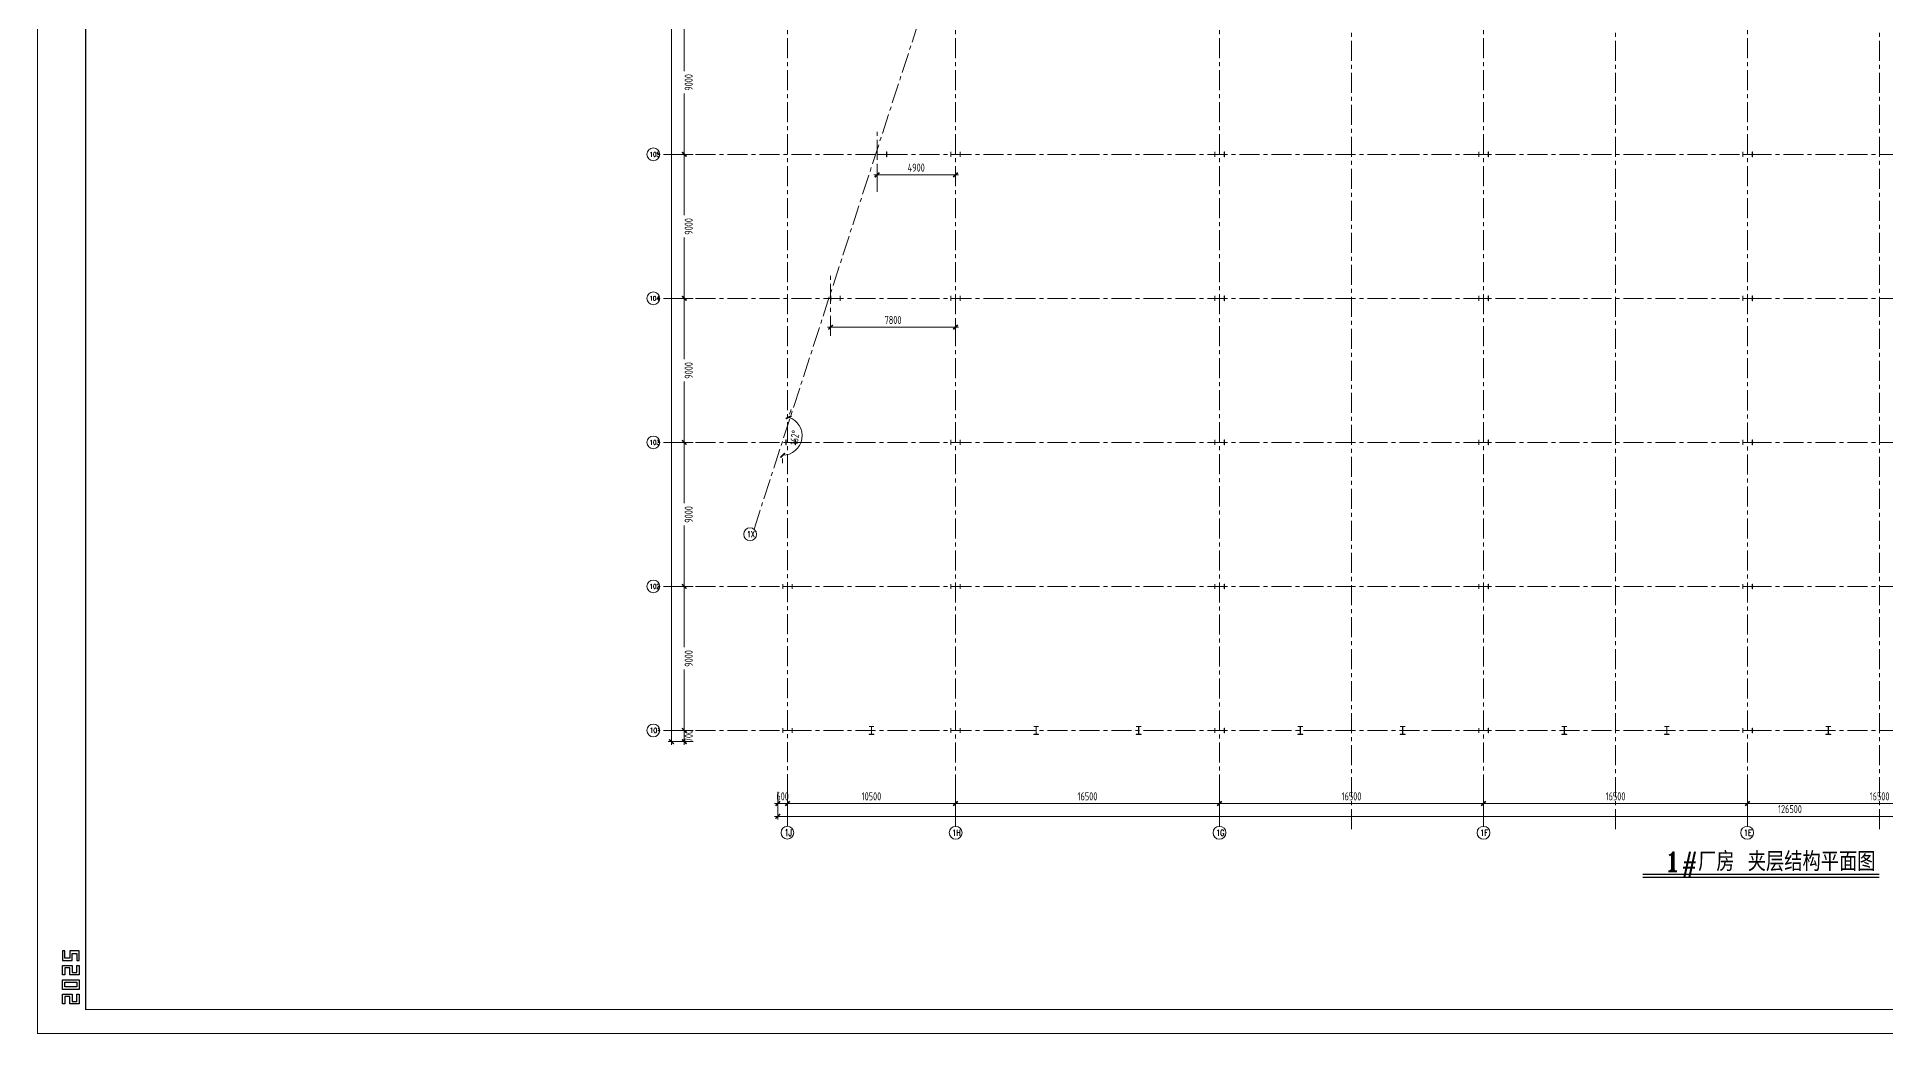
# Model space of a CAD drawing. Extents: x -1201378 to 2367219, y -619313 to 244905.
# Drawn here: x 944244 to 1059733, y 118680 to 180991 of the extents above; entities that cross this region are included whole.
import ezdxf
from ezdxf.enums import TextEntityAlignment as Align

# ---------------------------------------------------------------- set-up
doc = ezdxf.new("R2010")
doc.units = 0
doc.header["$LTSCALE"] = 1000
doc.linetypes.add('CENTER', pattern=[2, 1.25, -0.25, 0.25, -0.25])
doc.layers.get('0').update_dxf_attribs({"linetype": 'CONTINUOUS'})
doc.layers.get('Defpoints').update_dxf_attribs({"linetype": 'CONTINUOUS'})
doc.layers.add('0-cxFrame', color=155, linetype='CONTINUOUS')
doc.layers.add('S-TEXT', color=21, linetype='CONTINUOUS')
for name, color, linetype, lineweight in [('0-cxText', 131, 'CONTINUOUS', 25), ('S-axis', 111, 'CONTINUOUS', 0), ('S-col', 2, 'CONTINUOUS', 0), ('S-dote', 5, 'CENTER', 0)]:
    doc.layers.add(name, color=color, linetype=linetype, lineweight=lineweight)
doc.styles.add('_TCH_AXIS', font='COMPLEX', dxfattribs={"bigfont": 'GBCBIG'})
doc.styles.add('cx_tuming', font='simhei.ttf')
doc.styles.add('cx_tuqian1', font='')
doc.styles.add('TKZ1', font='tjromant.shx', dxfattribs={"width": 0.7, "bigfont": 'tjhts.shx'})
doc.styles.add('TSSD_Dimension', font='tssdeng.shx', dxfattribs={"width": 0.7, "bigfont": 'hztxt.shx'})
doc.styles.add('黑体', font='simhei.ttf', dxfattribs={"width": 0.8})
doc.styles.get('cx_tuqian1').set_extended_font_data('SimSun')
doc.dimstyles.new('TSSD_200_200', dxfattribs={"dimtxt": 500, "dimasz": 200, "dimexe": 200, "dimexo": 500, "dimgap": 200, "dimtad": 1, "dimdec": 0, "dimzin": 0, "dimdsep": 46, "dimtxsty": 'TSSD_Dimension', "dimblk": 'ARCHTICK', "dimcen": 0, "dimdle": 200, "dimclrt": 7, "dimadec": 0, "dimazin": 0, "dimtfac": 1, "dimtdec": 0, "dimtix": 1, "dimtmove": 2, "dimatfit": 3, "dimfxl": 1, "dimtolj": 1, "dimtzin": 0, "dimarcsym": 0})

# ---------------------------------------------------------------- blocks, each defined once
blk = doc.blocks.new('TK22.A0 L(Dragon)')
at = {"layer": '0-cxFrame', "color": 7, "const_width": 0.5}
blk.add_lwpolyline([(0, 0), (-1486, 0), (-1486, 841), (0, 841)], close=True, dxfattribs=at)
at = {"layer": '0-cxFrame', "const_width": 0.5}
blk.add_lwpolyline([(-80, 10), (-1466, 10), (-1466, 831), (-80, 831)], close=True, dxfattribs=at)
at = {"layer": 'Defpoints', "color": 2}
for points in [[(-1474.6, 34.37), (-1475.6, 34.37), (-1475.6, 30.37), (-1471.6, 30.37), (-1471.6, 33.37), (-1469.6, 33.37), (-1469.6, 30.37), (-1468.6, 30.37), (-1468.6, 34.37), (-1472.6, 34.37), (-1472.6, 31.37), (-1474.6, 31.37), (-1474.6, 34.37)], [(-1474.6, 24.37), (-1475.6, 24.37), (-1475.6, 28.37), (-1471.6, 28.37), (-1471.6, 25.37), (-1469.6, 25.37), (-1469.6, 28.37), (-1468.6, 28.37), (-1468.6, 24.37), (-1472.6, 24.37), (-1472.6, 27.37), (-1474.6, 27.37), (-1474.6, 24.37)], [(-1474.6, 12.37), (-1475.6, 12.37), (-1475.6, 16.37), (-1471.6, 16.37), (-1471.6, 13.37), (-1469.6, 13.37), (-1469.6, 16.37), (-1468.6, 16.37), (-1468.6, 12.37), (-1472.6, 12.37), (-1472.6, 15.37), (-1474.6, 15.37), (-1474.6, 12.37)]]:
    blk.add_lwpolyline(points, dxfattribs=at)
for points in [[(-1475.6, 18.37), (-1475.6, 22.37), (-1468.6, 22.37), (-1468.6, 18.37)], [(-1474.6, 19.37), (-1474.6, 21.37), (-1469.6, 21.37), (-1469.6, 19.37)]]:
    blk.add_lwpolyline(points, close=True, dxfattribs=at)
at = {"style": '黑体', "flags": 4}
blk.add_attdef('图幅', text='', height=3.3, dxfattribs=at).set_placement((-40, 3), align=Align.RIGHT)
at = {"layer": '0-cxText', "flags": 4}
for tag, height, style, p in [('建设单位', 3.5, 'cx_tuming', (-45, 240)), ('项目名称', 3.5, 'cx_tuming', (-45, 210)), ('子项名称', 3.5, 'cx_tuming', (-45, 180)), ('工程编号', 3.3, 'cx_tuqian1', (-35, 165)), ('图名1', 3.5, 'cx_tuming', (-45, 87)), ('图名2', 3.5, 'cx_tuming', (-45, 79)), ('图名3', 3.5, 'cx_tuming', (-45, 71)), ('出图日期', 3.3, 'cx_tuqian1', (-39, 60)), ('专业', 3.3, 'cx_tuqian1', (-55, 52)), ('图号', 3.3, 'cx_tuqian1', (-55, 44)), ('版次', 3.3, 'cx_tuqian1', (-20, 44))]:
    blk.add_attdef(tag, text='', height=height, dxfattribs=dict(at, style=style)).set_placement(p, align=Align.MIDDLE)
at = {"layer": 'Defpoints', "color": 6, "flags": 4}
for tag, height, style, p in [('tufu', 3.3, '黑体', (-12, 12)), ('dwfname', 4, 'cx_tuqian1', (-80, 3))]:
    blk.add_attdef(tag, text='', height=height, dxfattribs=dict(at, style=style)).set_placement(p, align=Align.RIGHT)
blk = doc.blocks.new('_FZH')
at = {"layer": 'S-col'}
blk.add_lwpolyline([(-0.37, -0.19), (-0.37, 0.19), (-0.36, 0.19), (-0.36, 0), (0.36, 0), (0.36, 0.19), (0.38, 0.19), (0.38, -0.19), (0.36, -0.19), (0.36, -0.01), (-0.36, -0.01), (-0.36, -0.19)], close=True, dxfattribs=at)
blk = doc.blocks.new('w4234324')
at = {"layer": 'S-col', "xscale": 800.0000000000005, "yscale": 800.0000000000005, "zscale": 800.0000000000005}
for p in [(-230523, 831820), (-226954, 831820), (-210454, 831820), (-193954, 831820), (-177454, 831820), (-160954, 831820), (-144454, 831820), (-233454, 822820), (-226954, 822820), (-210454, 822820), (-193954, 822820), (-177454, 822820), (-160954, 822820), (-144454, 822820), (-236354, 813820), (-226954, 813820), (-210454, 813820), (-193954, 813820), (-177454, 813820), (-160954, 813820), (-144454, 813820), (-239284, 804820), (-226954, 804820), (-210454, 804820), (-193954, 804820), (-177454, 804820), (-160954, 804820), (-144454, 804820), (-242204, 795820), (-226954, 795820), (-210454, 795820), (-193954, 795820), (-177454, 795820), (-160954, 795820), (-144454, 795820), (-243454, 786820), (-226954, 786820), (-210454, 786820), (-193954, 786820), (-177454, 786820), (-160954, 786820), (-144454, 786820), (-248054, 777820), (-243454, 777820), (-226954, 777820), (-210454, 777820), (-193954, 777820), (-177454, 777820), (-160954, 777820), (-144454, 777820), (-250954, 768820), (-243454, 768820), (-226954, 768820), (-210454, 768820), (-193954, 768820), (-177454, 768820), (-160954, 768820), (-144454, 768820), (-253754, 759820), (-243454, 759820), (-226954, 759820), (-210454, 759820), (-193954, 759820), (-177454, 759820), (-160954, 759820), (-144454, 759820), (-253954, 750820), (-243454, 750820), (-226954, 750820), (-210454, 750820), (-193954, 750820), (-177454, 750820), (-160954, 750820), (-144454, 750820), (-253954, 741820), (-243454, 741820), (-226954, 741820), (-210454, 741820), (-193954, 741820), (-177454, 741820), (-160954, 741820), (-144454, 741820)]:
    blk.add_blockref('_FZH', p, dxfattribs=at)
blk = doc.blocks.new('_ArchTick')
at = {"color": 0, "linetype": 'ByBlock', "const_width": 0.5}
blk.add_lwpolyline([(-0.71, -0.71), (0.71, 0.71)], dxfattribs=at)
blk = doc.blocks.new('*D2981')
at = {"layer": 'Defpoints', "color": 0, "transparency": 16777216}
for p in [(-215303, 25027), (-214244, 25027), (-214244, 24327)]:
    blk.add_point(p, dxfattribs=at)
at = {"layer": 'S-axis', "color": 0, "lineweight": -2, "transparency": 16777216}
for p, q in [((-214744, 25027), (-215503, 25027)), ((-214744, 24327), (-215503, 24327)), ((-215303, 24127), (-215303, 25227))]:
    blk.add_line(p, q, dxfattribs=at)
at = {"layer": 'S-axis', "color": 0, "lineweight": -2, "transparency": 16777216, "xscale": 200, "yscale": 200, "zscale": 200}
for p, rotation in [((-215303, 25027), 90), ((-215303, 24327), 270)]:
    blk.add_blockref('_ArchTick', p, dxfattribs=dict(at, rotation=rotation))
at = {"layer": 'S-axis', "color": 7, "transparency": 16777216, "insert": (-215028, 24677), "char_height": 500, "attachment_point": 5, "rotation": 90, "style": 'TSSD_Dimension'}
blk.add_mtext('\\A1;700', dxfattribs=at)
blk = doc.blocks.new('*D2982')
at = {"layer": 'Defpoints', "color": 0, "transparency": 16777216}
for p in [(-215303, 34027), (-214244, 34027), (-214244, 25027)]:
    blk.add_point(p, dxfattribs=at)
at = {"layer": 'S-axis', "color": 0, "lineweight": -2, "transparency": 16777216}
for p, q in [((-214744, 34027), (-215503, 34027)), ((-215303, 34227), (-215303, 30225)), ((-215303, 24827), (-215303, 28829)), ((-214744, 25027), (-215503, 25027))]:
    blk.add_line(p, q, dxfattribs=at)
at = {"layer": 'S-axis', "color": 0, "lineweight": -2, "transparency": 16777216, "xscale": 200, "yscale": 200, "zscale": 200}
for p, rotation in [((-215303, 34027), 90), ((-215303, 25027), 270)]:
    blk.add_blockref('_ArchTick', p, dxfattribs=dict(at, rotation=rotation))
at = {"layer": 'S-axis', "color": 7, "transparency": 16777216, "insert": (-215028, 29527), "char_height": 500, "attachment_point": 5, "rotation": 90, "style": 'TSSD_Dimension'}
blk.add_mtext('\\A1;9000', dxfattribs=at)
blk = doc.blocks.new('*D2983')
at = {"layer": 'Defpoints', "color": 0, "transparency": 16777216}
for p in [(-215303, 43027), (-214244, 43027), (-214244, 34027)]:
    blk.add_point(p, dxfattribs=at)
at = {"layer": 'S-axis', "color": 0, "lineweight": -2, "transparency": 16777216}
for p, q in [((-214744, 43027), (-215503, 43027)), ((-215303, 43227), (-215303, 39225)), ((-215303, 33827), (-215303, 37829)), ((-214744, 34027), (-215503, 34027))]:
    blk.add_line(p, q, dxfattribs=at)
at = {"layer": 'S-axis', "color": 0, "lineweight": -2, "transparency": 16777216, "xscale": 200, "yscale": 200, "zscale": 200}
for p, rotation in [((-215303, 43027), 90), ((-215303, 34027), 270)]:
    blk.add_blockref('_ArchTick', p, dxfattribs=dict(at, rotation=rotation))
at = {"layer": 'S-axis', "color": 7, "transparency": 16777216, "insert": (-215028, 38527), "char_height": 500, "attachment_point": 5, "rotation": 90, "style": 'TSSD_Dimension'}
blk.add_mtext('\\A1;9000', dxfattribs=at)
blk = doc.blocks.new('*D2984')
at = {"layer": 'Defpoints', "color": 0, "transparency": 16777216}
for p in [(-215303, 52027), (-214244, 52027), (-214244, 43027)]:
    blk.add_point(p, dxfattribs=at)
at = {"layer": 'S-axis', "color": 0, "lineweight": -2, "transparency": 16777216}
for p, q in [((-214744, 52027), (-215503, 52027)), ((-215303, 52227), (-215303, 48225)), ((-215303, 42827), (-215303, 46829)), ((-214744, 43027), (-215503, 43027))]:
    blk.add_line(p, q, dxfattribs=at)
at = {"layer": 'S-axis', "color": 0, "lineweight": -2, "transparency": 16777216, "xscale": 200, "yscale": 200, "zscale": 200}
for p, rotation in [((-215303, 52027), 90), ((-215303, 43027), 270)]:
    blk.add_blockref('_ArchTick', p, dxfattribs=dict(at, rotation=rotation))
at = {"layer": 'S-axis', "color": 7, "transparency": 16777216, "insert": (-215028, 47527), "char_height": 500, "attachment_point": 5, "rotation": 90, "style": 'TSSD_Dimension'}
blk.add_mtext('\\A1;9000', dxfattribs=at)
blk = doc.blocks.new('*D2985')
at = {"layer": 'Defpoints', "color": 0, "transparency": 16777216}
for p in [(-215303, 61027), (-214244, 61027), (-214244, 52027)]:
    blk.add_point(p, dxfattribs=at)
at = {"layer": 'S-axis', "color": 0, "lineweight": -2, "transparency": 16777216}
for p, q in [((-215303, 61227), (-215303, 57225)), ((-214744, 61027), (-215503, 61027)), ((-215303, 51827), (-215303, 55829)), ((-214744, 52027), (-215503, 52027))]:
    blk.add_line(p, q, dxfattribs=at)
at = {"layer": 'S-axis', "color": 0, "lineweight": -2, "transparency": 16777216, "xscale": 200, "yscale": 200, "zscale": 200}
for p, rotation in [((-215303, 61027), 90), ((-215303, 52027), 270)]:
    blk.add_blockref('_ArchTick', p, dxfattribs=dict(at, rotation=rotation))
at = {"layer": 'S-axis', "color": 7, "transparency": 16777216, "insert": (-215028, 56527), "char_height": 500, "attachment_point": 5, "rotation": 90, "style": 'TSSD_Dimension'}
blk.add_mtext('\\A1;9000', dxfattribs=at)
blk = doc.blocks.new('*D2986')
at = {"layer": 'Defpoints', "color": 0, "transparency": 16777216}
for p in [(-215303, 70027), (-214244, 70027), (-214244, 61027)]:
    blk.add_point(p, dxfattribs=at)
at = {"layer": 'S-axis', "color": 0, "lineweight": -2, "transparency": 16777216}
for p, q in [((-214744, 70027), (-215503, 70027)), ((-215303, 70227), (-215303, 66225)), ((-215303, 60827), (-215303, 64829)), ((-214744, 61027), (-215503, 61027))]:
    blk.add_line(p, q, dxfattribs=at)
at = {"layer": 'S-axis', "color": 0, "lineweight": -2, "transparency": 16777216, "xscale": 200, "yscale": 200, "zscale": 200}
for p, rotation in [((-215303, 70027), 90), ((-215303, 61027), 270)]:
    blk.add_blockref('_ArchTick', p, dxfattribs=dict(at, rotation=rotation))
at = {"layer": 'S-axis', "color": 7, "transparency": 16777216, "insert": (-215028, 65527), "char_height": 500, "attachment_point": 5, "rotation": 90, "style": 'TSSD_Dimension'}
blk.add_mtext('\\A1;9000', dxfattribs=at)
blk = doc.blocks.new('*D3020')
at = {"layer": 'Defpoints', "color": 0, "transparency": 16777216}
for p in [(-216103, 115727), (-214344, 115727), (-214344, 24327)]:
    blk.add_point(p, dxfattribs=at)
at = {"layer": 'S-axis', "color": 0, "lineweight": -2, "transparency": 16777216}
for p, q in [((-214844, 115727), (-216303, 115727)), ((-216103, 115927), (-216103, 70833)), ((-216103, 24127), (-216103, 69221)), ((-214844, 24327), (-216303, 24327))]:
    blk.add_line(p, q, dxfattribs=at)
at = {"layer": 'S-axis', "color": 0, "lineweight": -2, "transparency": 16777216, "xscale": 200, "yscale": 200, "zscale": 200}
for p, rotation in [((-216103, 115727), 90), ((-216103, 24327), 270)]:
    blk.add_blockref('_ArchTick', p, dxfattribs=dict(at, rotation=rotation))
at = {"layer": 'S-axis', "color": 7, "transparency": 16777216, "insert": (-215828, 70027), "char_height": 500, "attachment_point": 5, "rotation": 90, "style": 'TSSD_Dimension'}
blk.add_mtext('\\A1;91400', dxfattribs=at)
blk = doc.blocks.new('*D3022')
at = {"layer": 'Defpoints', "color": 0, "transparency": 16777216}
for p in [(-209458, 21687), (-208858, 21687), (-208858, 20460)]:
    blk.add_point(p, dxfattribs=at)
at = {"layer": 'S-axis', "color": 0, "lineweight": -2, "transparency": 16777216}
for p, q in [((-209458, 21187), (-209458, 20260)), ((-208858, 21187), (-208858, 20260)), ((-209458, 20460), (-209658, 20460)), ((-209458, 20460), (-208858, 20460)), ((-208858, 20460), (-208658, 20460))]:
    blk.add_line(p, q, dxfattribs=at)
at = {"layer": 'S-axis', "color": 0, "lineweight": -2, "transparency": 16777216, "xscale": 200, "yscale": 200, "zscale": 200}
blk.add_blockref('_ArchTick', (-209458, 20460), dxfattribs=at)
at = {"layer": 'S-axis', "color": 0, "lineweight": -2, "transparency": 16777216, "xscale": 200, "yscale": 200, "zscale": 200, "rotation": 180}
blk.add_blockref('_ArchTick', (-208858, 20460), dxfattribs=at)
at = {"layer": 'S-axis', "color": 7, "transparency": 16777216, "insert": (-209158, 20910), "char_height": 500, "attachment_point": 5, "style": 'TSSD_Dimension'}
blk.add_mtext('\\A1;600', dxfattribs=at)
blk = doc.blocks.new('*D3023')
at = {"layer": 'Defpoints', "color": 0, "transparency": 16777216}
for p in [(-208858, 21687), (-198358, 21687), (-198358, 20460)]:
    blk.add_point(p, dxfattribs=at)
at = {"layer": 'S-axis', "color": 0, "lineweight": -2, "transparency": 16777216}
for p, q in [((-208858, 21187), (-208858, 20260)), ((-198358, 21187), (-198358, 20260)), ((-209058, 20460), (-198158, 20460))]:
    blk.add_line(p, q, dxfattribs=at)
at = {"layer": 'S-axis', "color": 0, "lineweight": -2, "transparency": 16777216, "xscale": 200, "yscale": 200, "zscale": 200, "rotation": 180}
blk.add_blockref('_ArchTick', (-208858, 20460), dxfattribs=at)
at = {"layer": 'S-axis', "color": 0, "lineweight": -2, "transparency": 16777216, "xscale": 200, "yscale": 200, "zscale": 200}
blk.add_blockref('_ArchTick', (-198358, 20460), dxfattribs=at)
at = {"layer": 'S-axis', "color": 7, "transparency": 16777216, "insert": (-203608, 20910), "char_height": 500, "attachment_point": 5, "style": 'TSSD_Dimension'}
blk.add_mtext('\\A1;10500', dxfattribs=at)
blk = doc.blocks.new('*D3024')
at = {"layer": 'Defpoints', "color": 0, "transparency": 16777216}
for p in [(-198358, 21687), (-181858, 21687), (-181858, 20460)]:
    blk.add_point(p, dxfattribs=at)
at = {"layer": 'S-axis', "color": 0, "lineweight": -2, "transparency": 16777216}
for p, q in [((-198358, 21187), (-198358, 20260)), ((-181858, 21187), (-181858, 20260)), ((-198558, 20460), (-181658, 20460))]:
    blk.add_line(p, q, dxfattribs=at)
at = {"layer": 'S-axis', "color": 0, "lineweight": -2, "transparency": 16777216, "xscale": 200, "yscale": 200, "zscale": 200, "rotation": 180}
blk.add_blockref('_ArchTick', (-198358, 20460), dxfattribs=at)
at = {"layer": 'S-axis', "color": 0, "lineweight": -2, "transparency": 16777216, "xscale": 200, "yscale": 200, "zscale": 200}
blk.add_blockref('_ArchTick', (-181858, 20460), dxfattribs=at)
at = {"layer": 'S-axis', "color": 7, "transparency": 16777216, "insert": (-190108, 20910), "char_height": 500, "attachment_point": 5, "style": 'TSSD_Dimension'}
blk.add_mtext('\\A1;16500', dxfattribs=at)
blk = doc.blocks.new('*D3025')
at = {"layer": 'Defpoints', "color": 0, "transparency": 16777216}
for p in [(-181858, 21687), (-165358, 21687), (-165358, 20460)]:
    blk.add_point(p, dxfattribs=at)
at = {"layer": 'S-axis', "color": 0, "lineweight": -2, "transparency": 16777216}
for p, q in [((-181858, 21187), (-181858, 20260)), ((-165358, 21187), (-165358, 20260)), ((-182058, 20460), (-165158, 20460))]:
    blk.add_line(p, q, dxfattribs=at)
at = {"layer": 'S-axis', "color": 0, "lineweight": -2, "transparency": 16777216, "xscale": 200, "yscale": 200, "zscale": 200, "rotation": 180}
blk.add_blockref('_ArchTick', (-181858, 20460), dxfattribs=at)
at = {"layer": 'S-axis', "color": 0, "lineweight": -2, "transparency": 16777216, "xscale": 200, "yscale": 200, "zscale": 200}
blk.add_blockref('_ArchTick', (-165358, 20460), dxfattribs=at)
at = {"layer": 'S-axis', "color": 7, "transparency": 16777216, "insert": (-173608, 20910), "char_height": 500, "attachment_point": 5, "style": 'TSSD_Dimension'}
blk.add_mtext('\\A1;16500', dxfattribs=at)
blk = doc.blocks.new('*D3026')
at = {"layer": 'Defpoints', "color": 0, "transparency": 16777216}
for p in [(-165358, 21687), (-148858, 21687), (-148858, 20460)]:
    blk.add_point(p, dxfattribs=at)
at = {"layer": 'S-axis', "color": 0, "lineweight": -2, "transparency": 16777216}
for p, q in [((-165358, 21187), (-165358, 20260)), ((-148858, 21187), (-148858, 20260)), ((-165558, 20460), (-148658, 20460))]:
    blk.add_line(p, q, dxfattribs=at)
at = {"layer": 'S-axis', "color": 0, "lineweight": -2, "transparency": 16777216, "xscale": 200, "yscale": 200, "zscale": 200, "rotation": 180}
blk.add_blockref('_ArchTick', (-165358, 20460), dxfattribs=at)
at = {"layer": 'S-axis', "color": 0, "lineweight": -2, "transparency": 16777216, "xscale": 200, "yscale": 200, "zscale": 200}
blk.add_blockref('_ArchTick', (-148858, 20460), dxfattribs=at)
at = {"layer": 'S-axis', "color": 7, "transparency": 16777216, "insert": (-157108, 20910), "char_height": 500, "attachment_point": 5, "style": 'TSSD_Dimension'}
blk.add_mtext('\\A1;16500', dxfattribs=at)
blk = doc.blocks.new('*D3027')
at = {"layer": 'Defpoints', "color": 0, "transparency": 16777216}
for p in [(-148858, 21687), (-132358, 21687), (-132358, 20460)]:
    blk.add_point(p, dxfattribs=at)
at = {"layer": 'S-axis', "color": 0, "lineweight": -2, "transparency": 16777216}
for p, q in [((-148858, 21187), (-148858, 20260)), ((-132358, 21187), (-132358, 20260)), ((-149058, 20460), (-132158, 20460))]:
    blk.add_line(p, q, dxfattribs=at)
at = {"layer": 'S-axis', "color": 0, "lineweight": -2, "transparency": 16777216, "xscale": 200, "yscale": 200, "zscale": 200, "rotation": 180}
blk.add_blockref('_ArchTick', (-148858, 20460), dxfattribs=at)
at = {"layer": 'S-axis', "color": 0, "lineweight": -2, "transparency": 16777216, "xscale": 200, "yscale": 200, "zscale": 200}
blk.add_blockref('_ArchTick', (-132358, 20460), dxfattribs=at)
at = {"layer": 'S-axis', "color": 7, "transparency": 16777216, "insert": (-140608, 20910), "char_height": 500, "attachment_point": 5, "style": 'TSSD_Dimension'}
blk.add_mtext('\\A1;16500', dxfattribs=at)
blk = doc.blocks.new('*D3034')
at = {"layer": 'Defpoints', "color": 0, "transparency": 16777216}
for p in [(-209458, 21587), (-82958, 21587), (-82958, 19660)]:
    blk.add_point(p, dxfattribs=at)
at = {"layer": 'S-axis', "color": 0, "lineweight": -2, "transparency": 16777216}
for p, q in [((-209458, 21087), (-209458, 19460)), ((-82958, 21087), (-82958, 19460)), ((-209658, 19660), (-82758, 19660))]:
    blk.add_line(p, q, dxfattribs=at)
at = {"layer": 'S-axis', "color": 0, "lineweight": -2, "transparency": 16777216, "xscale": 200, "yscale": 200, "zscale": 200, "rotation": 180}
blk.add_blockref('_ArchTick', (-209458, 19660), dxfattribs=at)
at = {"layer": 'S-axis', "color": 0, "lineweight": -2, "transparency": 16777216, "xscale": 200, "yscale": 200, "zscale": 200}
blk.add_blockref('_ArchTick', (-82958, 19660), dxfattribs=at)
at = {"layer": 'S-axis', "color": 7, "transparency": 16777216, "insert": (-146208, 20110), "char_height": 500, "attachment_point": 5, "style": 'TSSD_Dimension'}
blk.add_mtext('\\A1;126500', dxfattribs=at)
blk = doc.blocks.new('*D3039')
at = {"layer": 'Defpoints', "color": 0, "transparency": 16777216}
for p in [(-203258, 60787), (-198358, 60787), (-198358, 59749)]:
    blk.add_point(p, dxfattribs=at)
at = {"layer": 'S-axis', "color": 0, "lineweight": -2, "transparency": 16777216}
for p, q in [((-203258, 60287), (-203258, 59549)), ((-198358, 60287), (-198358, 59549)), ((-203458, 59749), (-198158, 59749))]:
    blk.add_line(p, q, dxfattribs=at)
at = {"layer": 'S-axis', "color": 0, "lineweight": -2, "transparency": 16777216, "xscale": 200, "yscale": 200, "zscale": 200, "rotation": 180}
blk.add_blockref('_ArchTick', (-203258, 59749), dxfattribs=at)
at = {"layer": 'S-axis', "color": 0, "lineweight": -2, "transparency": 16777216, "xscale": 200, "yscale": 200, "zscale": 200}
blk.add_blockref('_ArchTick', (-198358, 59749), dxfattribs=at)
at = {"layer": 'S-axis', "color": 7, "transparency": 16777216, "insert": (-200808, 60199), "char_height": 500, "attachment_point": 5, "style": 'TSSD_Dimension'}
blk.add_mtext('\\A1;4900', dxfattribs=at)
blk = doc.blocks.new('*D3040')
at = {"layer": 'Defpoints', "color": 0, "transparency": 16777216}
for p in [(-206158, 51267), (-198358, 51267), (-198358, 50229)]:
    blk.add_point(p, dxfattribs=at)
at = {"layer": 'S-axis', "color": 0, "lineweight": -2, "transparency": 16777216}
for p, q in [((-206358, 50229), (-198158, 50229)), ((-206158, 50767), (-206158, 50029)), ((-198358, 50767), (-198358, 50029))]:
    blk.add_line(p, q, dxfattribs=at)
at = {"layer": 'S-axis', "color": 0, "lineweight": -2, "transparency": 16777216, "xscale": 200, "yscale": 200, "zscale": 200, "rotation": 180}
blk.add_blockref('_ArchTick', (-206158, 50229), dxfattribs=at)
at = {"layer": 'S-axis', "color": 0, "lineweight": -2, "transparency": 16777216, "xscale": 200, "yscale": 200, "zscale": 200}
blk.add_blockref('_ArchTick', (-198358, 50229), dxfattribs=at)
at = {"layer": 'S-axis', "color": 7, "transparency": 16777216, "insert": (-202258, 50679), "char_height": 500, "attachment_point": 5, "style": 'TSSD_Dimension'}
blk.add_mtext('\\A1;7800', dxfattribs=at)
blk = doc.blocks.new('*D3041')
at = {"layer": 'Defpoints', "color": 0, "transparency": 16777216}
for p in [(-208783, 44601), (-209158, 43443), (-209158, 42225), (-208173, 42727)]:
    blk.add_point(p, dxfattribs=at)
at = {"layer": 'S-axis', "color": 0, "lineweight": -2, "transparency": 16777216}
for p, q in [((-208628, 45077), (-208721, 44791)), ((-209158, 41725), (-209158, 42025))]:
    blk.add_line(p, q, dxfattribs=at)
blk.add_arc((-209158, 43443), 1218, 270, 72.02371, dxfattribs=at)
at = {"layer": 'S-axis', "color": 0, "lineweight": -2, "transparency": 16777216, "xscale": 200, "yscale": 200, "zscale": 200}
for p, rotation in [((-208783, 44601), 162.0237134182113), ((-209158, 42225), 179.9999999999993)]:
    blk.add_blockref('_ArchTick', p, dxfattribs=dict(at, rotation=rotation))
at = {"layer": 'S-axis', "color": 7, "transparency": 16777216, "insert": (-208400, 43323), "char_height": 500, "attachment_point": 5, "rotation": 81.01186, "style": 'TSSD_Dimension'}
blk.add_mtext('\\A1;162°', dxfattribs=at)
blk = doc.blocks.new('1#轴网')
at = {"layer": 'S-axis'}
for centre in [(-217234.2, 61028.1), (-217234.2, 52028.1), (-217234.2, 43028.1), (-211189.1, 37292), (-217234.2, 34028.1), (-217234.2, 25028.1), (-208858.4, 18638.1), (-198347.9, 18633.1), (-181858.5, 18633.1), (-165358.5, 18633.1), (-148881.2, 18633.1)]:
    blk.add_circle(centre, 400, dxfattribs=at)
at = {"layer": 'S-dote'}
for p, q in [((-208858.4, 19038.1), (-208858.4, 124694.3)), ((-198358.5, 19033), (-198358.5, 124689.3)), ((-181858.5, 19033.1), (-181858.5, 124689.3)), ((-173608.5, 18867), (-173608.5, 124689.3)), ((-165358.5, 19033.1), (-165358.5, 124689.3)), ((-157108.5, 18867), (-157108.5, 124689.3)), ((-148858.5, 19032.5), (-148858.5, 124689.3)), ((-140608.5, 18867), (-140608.5, 124689.3)), ((-203258.5, 58697), (-203258.5, 62487)), ((-99358.5, 61027), (-216950.7, 61027)), ((-206158.5, 49697), (-206158.5, 53487)), ((-99358.5, 52027), (-216950.7, 52027)), ((-99358.5, 43027), (-216950.7, 43027)), ((-99358.5, 34027), (-216950.7, 34027)), ((-99358.5, 25027), (-216950.7, 25027))]:
    blk.add_line(p, q, dxfattribs=at)
blk.add_lwpolyline([(-210946, 37609.6), (-184459.5, 119241.7)], dxfattribs=at)
at = {"layer": 'S-axis', "style": '_TCH_AXIS', "width": 0.705882}
for s, height, p in [('105', 290.63, (-217473.5, 60882.8)), ('104', 282.17, (-217476, 51887)), ('103', 290.63, (-217473.5, 42882.8)), ('1X', 374.97, (-211397.1, 37104.5)), ('102', 290.63, (-217473.5, 33882.8)), ('101', 313.67, (-217466.1, 24871.3)), ('1J', 421.66, (-209042.7, 18427.3)), ('1H', 362.68, (-198561.2, 18451.8)), ('1G', 374.97, (-182066.4, 18445.6)), ('1F', 387.75, (-165560.5, 18439.2)), ('1E', 387.75, (-149083.3, 18439.2))]:
    blk.add_text(s, height=height, dxfattribs=at).set_placement(p)
at = {"layer": 'S-axis'}
for base, p1, p2, picture, middle in [((-216102.5, 115727), (-214344.3, 24327), (-214344.3, 115727), '*D3020', (-215827.5, 70027)), ((-215302.5, 70027), (-214244.3, 61027), (-214244.3, 70027), '*D2986', (-215027.5, 65527)), ((-215302.5, 61027), (-214244.3, 52027), (-214244.3, 61027), '*D2985', (-215027.5, 56527)), ((-215302.5, 52027), (-214244.3, 43027), (-214244.3, 52027), '*D2984', (-215027.5, 47527)), ((-215302.5, 43027), (-214244.3, 34027), (-214244.3, 43027), '*D2983', (-215027.5, 38527)), ((-215302.5, 34027), (-214244.3, 25027), (-214244.3, 34027), '*D2982', (-215027.5, 29527)), ((-215302.5, 25027), (-214244.3, 24327), (-214244.3, 25027), '*D2981', (-215027.5, 24677))]:
    dim = blk.add_linear_dim(base=base, p1=p1, p2=p2, angle=90, dimstyle='TSSD_200_200', dxfattribs=at)
    dim.commit()
    dim.dimension.update_dxf_attribs({"geometry": picture, "text_midpoint": middle, "dimtype": 161})
for p1, p2, distance, picture, middle in [((-203258.5, 60787), (-198358.5, 60787), -1037.5, '*D3039', (-200808.5, 60199.5)), ((-206158.5, 51267), (-198358.5, 51267), -1037.5, '*D3040', (-202258.5, 50679.5)), ((-209458.5, 21687), (-208858.4, 21687), -1226.7, '*D3022', (-209158.4, 20910.3)), ((-209458.5, 21587), (-82958.5, 21587), -1926.7, '*D3034', (-146208.5, 20110.3)), ((-208858.4, 21687), (-198358.5, 21687), -1226.7, '*D3023', (-203608.4, 20910.3)), ((-198358.5, 21687), (-181858.5, 21687), -1226.7, '*D3024', (-190108.5, 20910.3)), ((-181858.5, 21687), (-165358.5, 21687), -1226.7, '*D3025', (-173608.5, 20910.3)), ((-165358.5, 21687), (-148858.5, 21687), -1226.7, '*D3026', (-157108.5, 20910.3)), ((-148858.5, 21687), (-132358.5, 21687), -1226.7, '*D3027', (-140608.5, 20910.3))]:
    dim = blk.add_aligned_dim(p1=p1, p2=p2, distance=distance, dimstyle='TSSD_200_200', dxfattribs=at)
    dim.commit()
    dim.dimension.update_dxf_attribs({"geometry": picture, "text_midpoint": middle})
dim = blk.add_angular_dim_3p(base=(-208173.4, 42727.3), center=(-209158.5, 43442.8), p1=(-209158.5, 42225.3), p2=(-208782.7, 44600.9), dimstyle='TSSD_200_200', dxfattribs=at)
dim.commit()
dim.dimension.update_dxf_attribs({"geometry": '*D3041', "text_midpoint": (-208400.3, 43322.9)})

msp = doc.modelspace()

# ---------------------------------------------------------------- linework, layer by layer
at = {"layer": 'S-col'}
for points in [[(996241.5, 137401.8), (996541.5, 137401.8), (996541.5, 137413.8), (996395.5, 137413.8), (996395.5, 137889.8), (996541.5, 137889.8), (996541.5, 137901.8), (996241.5, 137901.8), (996241.5, 137889.8), (996387.5, 137889.8), (996387.5, 137413.8), (996241.5, 137413.8)], [(1006841.5, 137401.8), (1006541.5, 137401.8), (1006541.5, 137413.8), (1006687.5, 137413.8), (1006687.5, 137889.8), (1006541.5, 137889.8), (1006541.5, 137901.8), (1006841.5, 137901.8), (1006841.5, 137889.8), (1006695.5, 137889.8), (1006695.5, 137413.8), (1006841.5, 137413.8)], [(1012941.5, 137401.8), (1013241.5, 137401.8), (1013241.5, 137413.8), (1013095.5, 137413.8), (1013095.5, 137889.8), (1013241.5, 137889.8), (1013241.5, 137901.8), (1012941.5, 137901.8), (1012941.5, 137889.8), (1013087.5, 137889.8), (1013087.5, 137413.8), (1012941.5, 137413.8)], [(1023341.5, 137401.8), (1023041.5, 137401.8), (1023041.5, 137413.8), (1023187.5, 137413.8), (1023187.5, 137889.8), (1023041.5, 137889.8), (1023041.5, 137901.8), (1023341.5, 137901.8), (1023341.5, 137889.8), (1023195.5, 137889.8), (1023195.5, 137413.8), (1023341.5, 137413.8)], [(1029441.5, 137401.8), (1029741.5, 137401.8), (1029741.5, 137413.8), (1029595.5, 137413.8), (1029595.5, 137889.8), (1029741.5, 137889.8), (1029741.5, 137901.8), (1029441.5, 137901.8), (1029441.5, 137889.8), (1029587.5, 137889.8), (1029587.5, 137413.8), (1029441.5, 137413.8)], [(1039841.5, 137401.8), (1039541.5, 137401.8), (1039541.5, 137413.8), (1039687.5, 137413.8), (1039687.5, 137889.8), (1039541.5, 137889.8), (1039541.5, 137901.8), (1039841.5, 137901.8), (1039841.5, 137889.8), (1039695.5, 137889.8), (1039695.5, 137413.8), (1039841.5, 137413.8)], [(1045941.5, 137401.8), (1046241.5, 137401.8), (1046241.5, 137413.8), (1046095.5, 137413.8), (1046095.5, 137889.8), (1046241.5, 137889.8), (1046241.5, 137901.8), (1045941.5, 137901.8), (1045941.5, 137889.8), (1046087.5, 137889.8), (1046087.5, 137413.8), (1045941.5, 137413.8)], [(1056341.5, 137401.8), (1056041.5, 137401.8), (1056041.5, 137413.8), (1056187.5, 137413.8), (1056187.5, 137889.8), (1056041.5, 137889.8), (1056041.5, 137901.8), (1056341.5, 137901.8), (1056341.5, 137889.8), (1056195.5, 137889.8), (1056195.5, 137413.8), (1056341.5, 137413.8)]]:
    msp.add_lwpolyline(points, close=True, dxfattribs=at)
at = {"layer": 'S-TEXT'}
msp.add_line((1044592, 128477.5), (1059369, 128477.5), dxfattribs=at)
at = {"layer": 'S-TEXT', "const_width": 90}
msp.add_lwpolyline([(1044592, 128657.5), (1059374.6, 128657.5)], dxfattribs=at)

# ---------------------------------------------------------------- block references
at = {"layer": '0-cxFrame', "xscale": 150, "yscale": 150, "zscale": 150}
msp.add_blockref('TK22.A0 L(Dragon)', (1167181.8, 118717.3), dxfattribs=at)
at = {"layer": 'S-axis'}
msp.add_blockref('1#轴网', (1200000, 112624.8), dxfattribs=at)
at = {"layer": 'S-col'}
msp.add_blockref('w4234324', (1245095.7, -604168.2), dxfattribs=at)

# ---------------------------------------------------------------- texts
at = {"layer": 'S-TEXT', "style": 'TKZ1'}
msp.add_text('1#厂房 夹层结构平面图', height=1200, dxfattribs=at).set_placement((1059134.2, 128858.4), align=Align.RIGHT)

doc.saveas('drawing.dxf')
